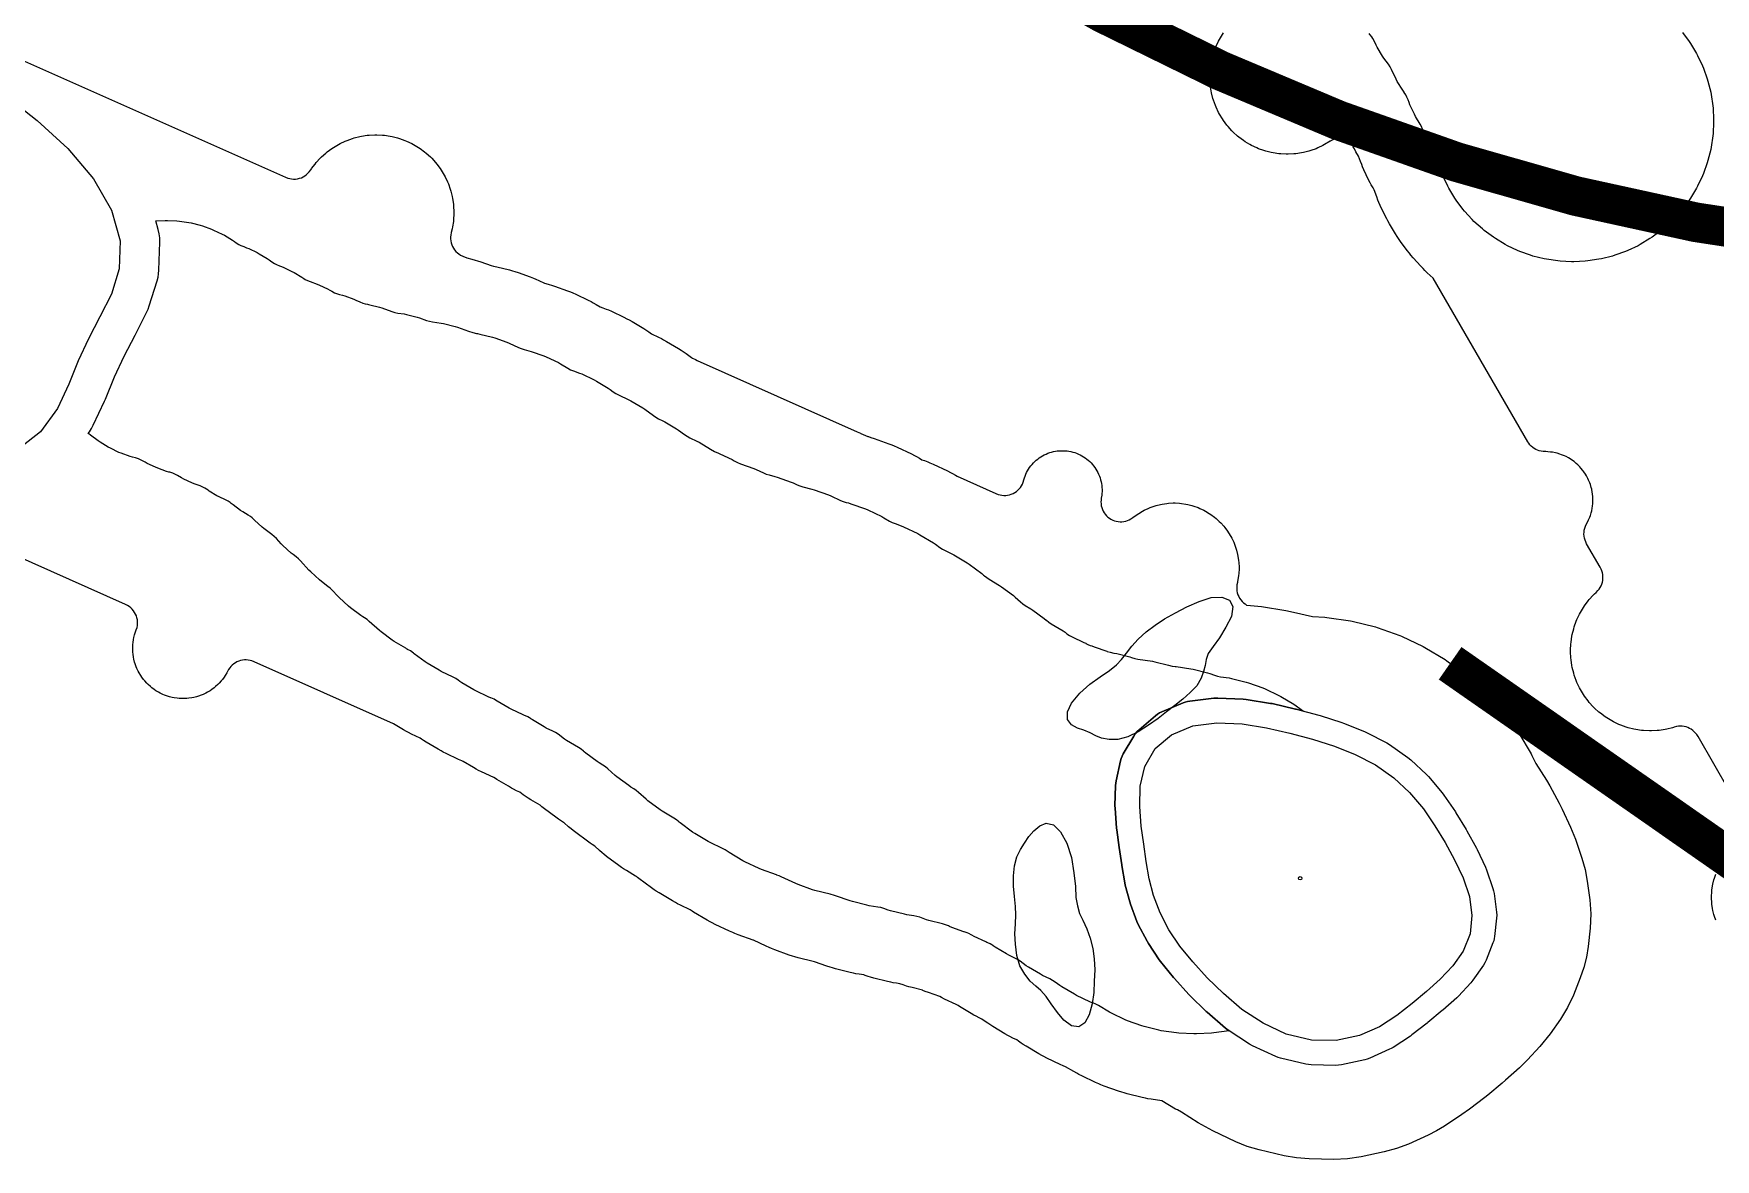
# Model space of a CAD drawing. Extents: x 425531 to 428300, y 1577248 to 1578701.
# Drawn here: x 427364.6 to 427704.3, y 1577514.2 to 1577741.6 of the extents above; entities that cross this region are included whole.
import ezdxf

# ---------------------------------------------------------------- set-up
doc = ezdxf.new("R2010")
doc.units = 21
for name, color, linetype, true_color in [('L-GOLF-BNKR', 7, 'Continuous', 0xe9dcb5), ('L-GOLF-CART', 7, 'Continuous', 0xcfcac0), ('L-GOLF-COLLAR', 7, 'Continuous', 0x5f9a33), ('L-GOLF-FWY', 7, 'Continuous', 0x6a9e35), ('L-GOLF-GRN', 7, 'Continuous', 0x74b23e), ('L-GOLF-PIN', 7, 'Continuous', 0xe0262b), ('L-GOLF-ROUGH', 7, 'Continuous', 0x4f7d2c), ('L-GOLF-WATR', 7, 'Continuous', 0x2b6f9a)]:
    doc.layers.add(name, color=color, linetype=linetype, true_color=true_color)

msp = doc.modelspace()

# ---------------------------------------------------------------- linework, layer by layer
at = {"layer": 'L-GOLF-BNKR'}
for points, elevation in [([(427575.4, 1577601.3), (427574.2, 1577602), (427573.4, 1577603.1), (427573.4, 1577604.6), (427574.2, 1577606.4), (427575.9, 1577608.4), (427577.9, 1577610.2), (427580, 1577611.7), (427581.9, 1577613), (427583.3, 1577614.1), (427584.3, 1577615.2), (427585.3, 1577616.5), (427586.4, 1577617.9), (427587.7, 1577619.3), (427589.3, 1577620.8), (427591.1, 1577622.1), (427593, 1577623.4), (427595.2, 1577624.6), (427597.5, 1577625.8), (427600, 1577626.9), (427602.4, 1577627.7), (427604.6, 1577627.8), (427606.1, 1577627.2), (427606.8, 1577625.9), (427606.5, 1577623.9), (427605.4, 1577621.7), (427604.1, 1577619.6), (427602.8, 1577617.8), (427601.8, 1577616.4), (427601.4, 1577615.2), (427601.2, 1577614), (427600.9, 1577612.8), (427600.4, 1577611.4), (427599.5, 1577609.9), (427598.2, 1577608.5), (427596.7, 1577607.2), (427595.1, 1577605.9), (427593.4, 1577604.6), (427591.7, 1577603.3), (427589.8, 1577601.9), (427587.7, 1577600.6), (427585.6, 1577599.6), (427583.6, 1577599), (427581.8, 1577599), (427580.3, 1577599.3), (427579.1, 1577599.8), (427578, 1577600.4), (427576.7, 1577600.9), (427575.4, 1577601.3)], 67.61), ([(427574.2, 1577541.2), (427572.7, 1577542.3), (427571.4, 1577543.9), (427570.1, 1577545.6), (427569.1, 1577547.1), (427568, 1577548.3), (427567, 1577549.2), (427565.9, 1577550.2), (427564.8, 1577551.6), (427563.8, 1577553.3), (427563.2, 1577555.4), (427562.9, 1577557.7), (427562.8, 1577559.8), (427562.9, 1577561.8), (427563, 1577563.6), (427562.9, 1577565.3), (427562.7, 1577567.3), (427562.5, 1577569.4), (427562.5, 1577571.5), (427562.7, 1577573.5), (427563.2, 1577575.3), (427563.9, 1577576.8), (427564.7, 1577578.1), (427565.6, 1577579.4), (427566.6, 1577580.6), (427567.8, 1577581.6), (427569.1, 1577582.1), (427570.6, 1577581.8), (427572, 1577580.4), (427573.3, 1577578.1), (427574.2, 1577575.2), (427574.7, 1577572.1), (427575, 1577569.3), (427575.1, 1577567.1), (427575.4, 1577565.4), (427575.8, 1577563.9), (427576.5, 1577562.5), (427577.3, 1577560.8), (427578, 1577558.9), (427578.5, 1577556.8), (427578.8, 1577554.7), (427578.9, 1577552.5), (427578.8, 1577550.2), (427578.7, 1577547.9), (427578.4, 1577545.6), (427577.8, 1577543.4), (427576.9, 1577541.8), (427575.7, 1577541), (427574.2, 1577541.2)], 67.38)]:
    msp.add_lwpolyline(points, close=True, dxfattribs=dict(at, elevation=elevation))
at = {"layer": 'L-GOLF-CART', "const_width": 8}
for points in [[(428027.73, 1577778.65), (428001.72, 1577763.38), (427975.84, 1577749.69), (427950.1, 1577737.58), (427924.5, 1577727.06), (427899.04, 1577718.12), (427873.72, 1577710.76), (427848.53, 1577704.98), (427823.48, 1577700.78), (427798.57, 1577698.16), (427773.79, 1577697.13), (427749.16, 1577697.68), (427724.66, 1577699.81), (427700.3, 1577703.52), (427676.07, 1577708.82), (427651.98, 1577715.69), (427628.04, 1577724.15), (427604.22, 1577734.19), (427580.55, 1577745.81), (427557.01, 1577759.02), (427533.61, 1577773.8), (427510.35, 1577790.17), (427487.23, 1577808.12), (427464.24, 1577827.65)], [(427650.69, 1577614.43), (427655.39, 1577611.15), (427660.1, 1577607.87), (427664.8, 1577604.59), (427669.51, 1577601.31), (427674.21, 1577598.02), (427678.91, 1577594.74), (427683.62, 1577591.46), (427688.32, 1577588.18), (427693.03, 1577584.9), (427697.73, 1577581.61), (427702.44, 1577578.33), (427707.14, 1577575.05), (427711.84, 1577571.77), (427716.55, 1577568.49), (427721.25, 1577565.2), (427725.96, 1577561.92), (427730.66, 1577558.64), (427735.36, 1577555.36), (427740.07, 1577552.08), (427744.77, 1577548.79), (427749.48, 1577545.51), (427754.18, 1577542.23), (427758.88, 1577538.95)]]:
    msp.add_lwpolyline(points, dxfattribs=at)
at = {"layer": 'L-GOLF-COLLAR', "elevation": 70.89}
msp.add_lwpolyline([(427657.94, 1577554.44), (427657.7, 1577553.92), (427657.4, 1577553.43), (427655.3, 1577550.43), (427654.87, 1577549.9), (427652.37, 1577547.2), (427652.03, 1577546.87), (427649.23, 1577544.37), (427649.09, 1577544.25), (427646.19, 1577541.85), (427646.06, 1577541.75), (427642.96, 1577539.35), (427642.65, 1577539.12), (427639.15, 1577536.82), (427638.81, 1577536.62), (427638.45, 1577536.44), (427634.45, 1577534.64), (427633.96, 1577534.45), (427633.44, 1577534.31), (427628.74, 1577533.31), (427628.17, 1577533.22), (427627.6, 1577533.2), (427622.6, 1577533.3), (427622.07, 1577533.34), (427621.55, 1577533.43), (427616.45, 1577534.63), (427615.96, 1577534.78), (427615.48, 1577534.97), (427610.78, 1577537.17), (427610.17, 1577537.51), (427605.87, 1577540.31), (427605.33, 1577540.72), (427601.63, 1577543.92), (427601.42, 1577544.11), (427598.12, 1577547.31), (427597.9, 1577547.54), (427595, 1577550.74), (427594.82, 1577550.95), (427592.22, 1577554.15), (427591.94, 1577554.53), (427589.74, 1577557.83), (427589.48, 1577558.26), (427587.68, 1577561.66), (427587.41, 1577562.26), (427586.11, 1577565.76), (427585.97, 1577566.22), (427585.07, 1577569.62), (427584.97, 1577570.06), (427584.37, 1577573.56), (427584.35, 1577573.69), (427583.85, 1577577.19), (427583.85, 1577577.21), (427583.35, 1577580.81), (427583.31, 1577581.13), (427583.01, 1577585.13), (427583, 1577585.62), (427583.1, 1577589.72), (427583.14, 1577590.21), (427583.22, 1577590.7), (427584.12, 1577594.7), (427584.26, 1577595.19), (427584.45, 1577595.67), (427584.68, 1577596.12), (427586.78, 1577599.72), (427587.09, 1577600.19), (427587.46, 1577600.62), (427587.87, 1577601.01), (427591.17, 1577603.81), (427591.57, 1577604.12), (427592.01, 1577604.39), (427592.47, 1577604.61), (427596.77, 1577606.41), (427597.2, 1577606.57), (427597.64, 1577606.69), (427598.09, 1577606.76), (427602.99, 1577607.36), (427603.39, 1577607.4), (427603.8, 1577607.4), (427608.9, 1577607.2), (427609.51, 1577607.13), (427614.41, 1577606.33), (427614.74, 1577606.27), (427619.44, 1577605.17), (427619.56, 1577605.14), (427624.16, 1577603.94), (427624.42, 1577603.86), (427628.82, 1577602.46), (427629.18, 1577602.33), (427633.38, 1577600.63), (427633.78, 1577600.45), (427637.88, 1577598.35), (427638.47, 1577597.99), (427642.17, 1577595.39), (427642.72, 1577594.95), (427645.92, 1577591.95), (427646.31, 1577591.53), (427649.11, 1577588.23), (427649.44, 1577587.8), (427651.74, 1577584.4), (427651.85, 1577584.23), (427653.95, 1577580.83), (427654.09, 1577580.59), (427655.99, 1577577.09), (427656.12, 1577576.84), (427657.82, 1577573.24), (427658.03, 1577572.72), (427659.33, 1577568.92), (427659.47, 1577568.44), (427659.56, 1577567.95), (427660.06, 1577564.15), (427660.1, 1577563.56), (427660.07, 1577562.96), (427659.67, 1577559.26), (427659.6, 1577558.81), (427659.49, 1577558.37), (427659.34, 1577557.94), (427657.94, 1577554.44)], close=True, dxfattribs=at)
at = {"layer": 'L-GOLF-FWY', "elevation": 71.72}
msp.add_lwpolyline([(427697.6, 1577741.89), (427698.98, 1577740.04), (427699.25, 1577739.63), (427700.43, 1577737.65), (427700.66, 1577737.22), (427701.65, 1577735.14), (427701.84, 1577734.68), (427702.61, 1577732.52), (427702.75, 1577732.05), (427703.31, 1577729.81), (427703.41, 1577729.33), (427703.75, 1577727.05), (427703.8, 1577726.56), (427703.91, 1577724.26), (427703.91, 1577723.77), (427703.8, 1577721.47), (427703.75, 1577720.98), (427703.41, 1577718.7), (427703.31, 1577718.22), (427702.75, 1577715.99), (427702.61, 1577715.52), (427701.84, 1577713.35), (427701.65, 1577712.9), (427700.66, 1577710.81), (427700.43, 1577710.38), (427699.25, 1577708.4), (427698.98, 1577708), (427697.6, 1577706.15), (427697.29, 1577705.77), (427695.74, 1577704.06), (427695.4, 1577703.71), (427693.69, 1577702.17), (427693.31, 1577701.85), (427691.46, 1577700.48), (427691.05, 1577700.21), (427689.08, 1577699.03), (427688.64, 1577698.79), (427686.56, 1577697.81), (427686.11, 1577697.62), (427683.94, 1577696.85), (427683.47, 1577696.7), (427681.24, 1577696.14), (427680.75, 1577696.05), (427678.48, 1577695.71), (427677.99, 1577695.66), (427675.69, 1577695.55), (427675.2, 1577695.55), (427672.89, 1577695.66), (427672.41, 1577695.71), (427670.13, 1577696.05), (427669.65, 1577696.14), (427667.41, 1577696.7), (427666.94, 1577696.85), (427664.77, 1577697.62), (427664.32, 1577697.81), (427662.24, 1577698.79), (427661.8, 1577699.03), (427659.83, 1577700.21), (427659.42, 1577700.48), (427657.57, 1577701.85), (427657.19, 1577702.17), (427655.48, 1577703.71), (427655.14, 1577704.06), (427653.59, 1577705.77), (427653.28, 1577706.15), (427651.91, 1577708), (427651.63, 1577708.4), (427650.45, 1577710.38), (427650.22, 1577710.81), (427649.23, 1577712.9), (427649.05, 1577713.35), (427648.27, 1577715.51), (427648.04, 1577716.07), (427647.75, 1577716.61), (427647.12, 1577717.66), (427646.89, 1577718.09), (427645.95, 1577720.09), (427645.76, 1577720.55), (427645.13, 1577722.3), (427644.9, 1577722.85), (427644.62, 1577723.37), (427643.71, 1577724.92), (427643.49, 1577725.33), (427642.57, 1577727.27), (427642.39, 1577727.72), (427642.2, 1577728.24), (427641.97, 1577728.81), (427641.74, 1577729.24), (427641.39, 1577729.75), (427641.37, 1577729.78), (427641.1, 1577730.19), (427640.02, 1577731.99), (427639.79, 1577732.43), (427638.86, 1577734.39), (427638.57, 1577734.93), (427638.23, 1577735.44), (427637.32, 1577736.66), (427637.05, 1577737.07), (427635.96, 1577738.89), (427635.73, 1577739.33), (427635.33, 1577740.17), (427635.09, 1577740.62), (427634.87, 1577740.97), (427634.56, 1577741.37), (427634.5, 1577741.45), (427634.35, 1577741.65)], dxfattribs=at)
at = {"layer": 'L-GOLF-FWY', "elevation": 71.74}
msp.add_lwpolyline([(427399.21, 1577649.78), (427398.78, 1577650.02), (427398.21, 1577650.25), (427397.02, 1577650.68), (427396.57, 1577650.86), (427394.91, 1577651.65), (427394.48, 1577651.88), (427393.68, 1577652.36), (427393.14, 1577652.64), (427392.69, 1577652.83), (427392.1, 1577653.01), (427391.91, 1577653.06), (427391.44, 1577653.2), (427389.68, 1577653.83), (427389.23, 1577654.02), (427387.54, 1577654.82), (427387.11, 1577655.05), (427386.75, 1577655.26), (427386.21, 1577655.55), (427385.76, 1577655.74), (427385.17, 1577655.92), (427384.54, 1577656.07), (427384.08, 1577656.21), (427382.28, 1577656.86), (427381.83, 1577657.04), (427380.11, 1577657.86), (427379.67, 1577658.09), (427378.04, 1577659.07), (427377.63, 1577659.34), (427376.1, 1577660.48), (427375.72, 1577660.79), (427375.63, 1577660.87), (427375.88, 1577661.21), (427376.29, 1577661.84), (427376.64, 1577662.5), (427378.94, 1577667.4), (427379.12, 1577667.8), (427380.94, 1577672.31), (427382.87, 1577676.45), (427385.09, 1577680.69), (427385.16, 1577680.82), (427387.46, 1577685.42), (427387.72, 1577686), (427387.93, 1577686.61), (427389.53, 1577691.71), (427389.72, 1577692.4), (427389.84, 1577693.1), (427389.9, 1577693.82), (427390.1, 1577699.52), (427390.08, 1577700.37), (427389.98, 1577701.21), (427389.78, 1577702.03), (427389.26, 1577703.82), (427391.15, 1577703.91), (427391.64, 1577703.91), (427393.54, 1577703.82), (427394.03, 1577703.77), (427395.92, 1577703.49), (427396.4, 1577703.39), (427398.25, 1577702.93), (427398.72, 1577702.79), (427400.51, 1577702.15), (427400.96, 1577701.96), (427402.69, 1577701.15), (427403.12, 1577700.91), (427404.75, 1577699.93), (427405.16, 1577699.66), (427405.51, 1577699.4), (427406.02, 1577699.06), (427406.45, 1577698.83), (427407.02, 1577698.6), (427407.6, 1577698.39), (427408.06, 1577698.2), (427409.74, 1577697.4), (427410.18, 1577697.17), (427411.78, 1577696.21), (427412.19, 1577695.94), (427412.73, 1577695.53), (427413.24, 1577695.19), (427413.67, 1577694.96), (427414.24, 1577694.73), (427414.67, 1577694.57), (427415.13, 1577694.38), (427416.78, 1577693.6), (427417.22, 1577693.37), (427418.79, 1577692.43), (427418.99, 1577692.3), (427419.05, 1577692.26), (427419.2, 1577692.17), (427419.47, 1577691.99), (427419.9, 1577691.76), (427420.46, 1577691.53), (427421.85, 1577691.03), (427422.31, 1577690.84), (427423.96, 1577690.06), (427424.4, 1577689.83), (427424.8, 1577689.58), (427425.34, 1577689.29), (427425.8, 1577689.11), (427426.38, 1577688.93), (427426.98, 1577688.78), (427427.45, 1577688.64), (427429.24, 1577688), (427429.69, 1577687.81), (427430.51, 1577687.42), (427431.07, 1577687.19), (427431.54, 1577687.05), (427432.02, 1577686.95), (427432.26, 1577686.9), (427432.5, 1577686.85), (427434.47, 1577686.36), (427434.94, 1577686.21), (427436.97, 1577685.49), (427437.56, 1577685.31), (427438.16, 1577685.19), (427439.45, 1577685), (427439.94, 1577684.9), (427442.09, 1577684.36), (427442.56, 1577684.22), (427443.97, 1577683.71), (427444.56, 1577683.54), (427445.16, 1577683.42), (427446.9, 1577683.16), (427447.38, 1577683.06), (427449.73, 1577682.48), (427450.2, 1577682.33), (427452.45, 1577681.53), (427453.31, 1577681.23), (427454.06, 1577681.07), (427454.27, 1577681.04), (427454.75, 1577680.94), (427457.27, 1577680.31), (427457.74, 1577680.17), (427460.19, 1577679.29), (427460.64, 1577679.11), (427462.5, 1577678.23), (427463.06, 1577677.99), (427463.65, 1577677.82), (427464.64, 1577677.57), (427465.11, 1577677.43), (427467.67, 1577676.51), (427468.12, 1577676.32), (427470.58, 1577675.16), (427471.02, 1577674.93), (427472.51, 1577674.03), (427473.05, 1577673.74), (427473.62, 1577673.51), (427474.88, 1577673.06), (427475.33, 1577672.87), (427477.84, 1577671.68), (427478.27, 1577671.45), (427480.65, 1577670.03), (427481.06, 1577669.75), (427481.67, 1577669.3), (427482.18, 1577668.96), (427482.72, 1577668.67), (427484.81, 1577667.68), (427485.24, 1577667.45), (427487.62, 1577666.03), (427488.03, 1577665.75), (427489.76, 1577664.47), (427490.27, 1577664.13), (427490.81, 1577663.84), (427491.65, 1577663.44), (427492.09, 1577663.21), (427494.44, 1577661.8), (427494.84, 1577661.53), (427496.07, 1577660.62), (427496.58, 1577660.28), (427497.12, 1577659.99), (427498.56, 1577659.31), (427498.99, 1577659.08), (427501.3, 1577657.69), (427502.1, 1577657.23), (427502.94, 1577656.87), (427502.94, 1577656.86), (427503.19, 1577656.76), (427505.67, 1577655.59), (427506.11, 1577655.35), (427506.24, 1577655.27), (427506.78, 1577654.98), (427507.35, 1577654.75), (427510.06, 1577653.78), (427510.52, 1577653.59), (427512, 1577652.89), (427512.57, 1577652.65), (427513.16, 1577652.47), (427514.33, 1577652.18), (427514.8, 1577652.04), (427517.57, 1577651.05), (427518.02, 1577650.86), (427518.79, 1577650.5), (427519.35, 1577650.26), (427519.94, 1577650.09), (427521.77, 1577649.63), (427522.24, 1577649.48), (427525.13, 1577648.45), (427525.59, 1577648.26), (427527.55, 1577647.34), (427528.11, 1577647.1), (427528.7, 1577646.92), (427529.15, 1577646.81), (427529.62, 1577646.67), (427532.59, 1577645.6), (427533.05, 1577645.41), (427535.91, 1577644.06), (427536.34, 1577643.83), (427537.46, 1577643.16), (427538, 1577642.87), (427538.57, 1577642.64), (427539.82, 1577642.19), (427540.28, 1577642), (427543.16, 1577640.64), (427543.59, 1577640.4), (427546.32, 1577638.77), (427546.73, 1577638.49), (427547.62, 1577637.83), (427548.13, 1577637.49), (427548.67, 1577637.21), (427550.05, 1577636.55), (427550.48, 1577636.32), (427553.17, 1577634.71), (427553.58, 1577634.44), (427556.09, 1577632.57), (427556.47, 1577632.26), (427556.63, 1577632.12), (427557.1, 1577631.73), (427557.61, 1577631.39), (427559.66, 1577630.16), (427560.07, 1577629.89), (427562.48, 1577628.1), (427562.86, 1577627.79), (427563.91, 1577626.84), (427564.38, 1577626.45), (427564.89, 1577626.11), (427566.02, 1577625.44), (427566.43, 1577625.16), (427568.71, 1577623.47), (427569.09, 1577623.16), (427569.15, 1577623.11), (427569.62, 1577622.72), (427570.13, 1577622.38), (427572.51, 1577620.95), (427572.92, 1577620.68), (427573.29, 1577620.4), (427573.8, 1577620.06), (427574.34, 1577619.77), (427576.71, 1577618.65), (427576.93, 1577618.54), (427577.08, 1577618.46), (427577.14, 1577618.43), (427577.52, 1577618.23), (427577.97, 1577618.04), (427578.32, 1577617.94), (427578.44, 1577617.9), (427578.67, 1577617.82), (427578.79, 1577617.78), (427581.33, 1577616.87), (427581.44, 1577616.84), (427582.01, 1577616.65), (427582.76, 1577616.49), (427582.86, 1577616.47), (427583.34, 1577616.38), (427585.98, 1577615.72), (427586.31, 1577615.61), (427586.31, 1577615.62), (427587.02, 1577615.4), (427587.62, 1577615.28), (427590.57, 1577614.84), (427591.06, 1577614.75), (427593.82, 1577614.06), (427594.54, 1577613.87), (427595.16, 1577613.78), (427595.38, 1577613.76), (427598.33, 1577613.32), (427598.81, 1577613.22), (427601.7, 1577612.5), (427602.17, 1577612.36), (427603.11, 1577612.02), (427603.69, 1577611.84), (427604.29, 1577611.72), (427606.03, 1577611.47), (427606.51, 1577611.37), (427609.49, 1577610.62), (427609.96, 1577610.48), (427612.85, 1577609.45), (427613.3, 1577609.26), (427616.08, 1577607.95), (427616.51, 1577607.71), (427619.15, 1577606.14), (427619.56, 1577605.86), (427621.06, 1577604.75), (427619.56, 1577605.14), (427619.44, 1577605.17), (427614.74, 1577606.27), (427614.41, 1577606.33), (427609.51, 1577607.13), (427608.9, 1577607.2), (427603.8, 1577607.4), (427603.39, 1577607.4), (427602.99, 1577607.36), (427598.09, 1577606.76), (427597.64, 1577606.69), (427597.2, 1577606.57), (427596.77, 1577606.41), (427592.47, 1577604.61), (427592.01, 1577604.39), (427591.57, 1577604.12), (427591.17, 1577603.81), (427587.87, 1577601.01), (427587.46, 1577600.62), (427587.09, 1577600.19), (427586.78, 1577599.72), (427584.68, 1577596.12), (427584.45, 1577595.67), (427584.26, 1577595.19), (427584.12, 1577594.7), (427583.22, 1577590.7), (427583.14, 1577590.21), (427583.1, 1577589.72), (427583, 1577585.62), (427583.01, 1577585.13), (427583.31, 1577581.13), (427583.35, 1577580.81), (427583.85, 1577577.21), (427583.85, 1577577.19), (427584.35, 1577573.69), (427584.37, 1577573.56), (427584.97, 1577570.06), (427585.07, 1577569.62), (427585.97, 1577566.22), (427586.11, 1577565.76), (427587.41, 1577562.26), (427587.68, 1577561.66), (427589.48, 1577558.26), (427589.74, 1577557.83), (427591.94, 1577554.53), (427592.22, 1577554.15), (427594.82, 1577550.95), (427595, 1577550.74), (427597.9, 1577547.54), (427598.12, 1577547.31), (427601.42, 1577544.11), (427601.63, 1577543.92), (427605.33, 1577540.72), (427605.87, 1577540.31), (427606.05, 1577540.19), (427606.03, 1577540.19), (427602.99, 1577539.74), (427602.5, 1577539.69), (427599.44, 1577539.54), (427598.94, 1577539.54), (427595.88, 1577539.69), (427595.39, 1577539.74), (427592.35, 1577540.19), (427591.87, 1577540.28), (427588.89, 1577541.03), (427588.42, 1577541.17), (427585.53, 1577542.21), (427585.08, 1577542.39), (427582.3, 1577543.71), (427581.87, 1577543.94), (427579.64, 1577545.27), (427579.1, 1577545.56), (427578.53, 1577545.8), (427578.37, 1577545.85), (427577.92, 1577546.04), (427575.22, 1577547.32), (427574.79, 1577547.55), (427572.24, 1577549.08), (427571.83, 1577549.35), (427570.92, 1577550.03), (427570.41, 1577550.37), (427569.87, 1577550.66), (427568.38, 1577551.36), (427567.94, 1577551.59), (427565.5, 1577553.06), (427565.09, 1577553.33), (427563.85, 1577554.25), (427563.34, 1577554.59), (427562.8, 1577554.88), (427561.55, 1577555.47), (427561.12, 1577555.7), (427558.79, 1577557.1), (427558.58, 1577557.23), (427558.4, 1577557.35), (427558.35, 1577557.39), (427558.12, 1577557.54), (427557.76, 1577557.74), (427557.29, 1577557.96), (427557.14, 1577558.02), (427556.9, 1577558.12), (427554.54, 1577559.24), (427554.11, 1577559.47), (427553.95, 1577559.57), (427553.5, 1577559.81), (427553.13, 1577559.98), (427552.55, 1577560.18), (427552.55, 1577560.18), (427552.49, 1577560.2), (427550.02, 1577561.08), (427549.57, 1577561.27), (427549.34, 1577561.38), (427548.77, 1577561.61), (427548.19, 1577561.79), (427545.4, 1577562.49), (427544.93, 1577562.63), (427543.55, 1577563.12), (427542.96, 1577563.3), (427542.36, 1577563.42), (427540.94, 1577563.63), (427540.46, 1577563.73), (427537.69, 1577564.42), (427537.22, 1577564.56), (427536.28, 1577564.9), (427535.7, 1577565.07), (427535.1, 1577565.19), (427533.38, 1577565.45), (427532.9, 1577565.54), (427529.98, 1577566.27), (427529.51, 1577566.42), (427526.57, 1577567.47), (427526.13, 1577567.61), (427525.68, 1577567.72), (427525.68, 1577567.72), (427525.44, 1577567.77), (427522.4, 1577568.53), (427521.93, 1577568.67), (427518.99, 1577569.73), (427518.53, 1577569.92), (427515.58, 1577571.31), (427515.16, 1577571.49), (427514.71, 1577571.65), (427514.65, 1577571.67), (427511.6, 1577572.76), (427511.14, 1577572.95), (427508.26, 1577574.31), (427507.83, 1577574.54), (427505.1, 1577576.18), (427504.88, 1577576.31), (427504.26, 1577576.73), (427503.72, 1577577.02), (427501.25, 1577578.19), (427500.82, 1577578.42), (427498.11, 1577580.05), (427497.7, 1577580.32), (427495.16, 1577582.2), (427494.97, 1577582.35), (427494.79, 1577582.5), (427494.78, 1577582.51), (427494.41, 1577582.81), (427493.9, 1577583.15), (427491.54, 1577584.56), (427491.13, 1577584.84), (427488.67, 1577586.66), (427488.29, 1577586.98), (427486.78, 1577588.34), (427486.31, 1577588.73), (427485.8, 1577589.07), (427485.19, 1577589.43), (427484.78, 1577589.71), (427482.42, 1577591.46), (427482.04, 1577591.77), (427480.56, 1577593.11), (427480.09, 1577593.5), (427479.58, 1577593.84), (427478.82, 1577594.29), (427478.41, 1577594.57), (427476.15, 1577596.25), (427475.77, 1577596.56), (427475.65, 1577596.66), (427475.18, 1577597.05), (427474.67, 1577597.39), (427472.24, 1577598.85), (427471.83, 1577599.12), (427470.54, 1577600.08), (427470.03, 1577600.42), (427469.49, 1577600.71), (427468.13, 1577601.35), (427467.7, 1577601.58), (427465.36, 1577602.98), (427465.16, 1577603.11), (427465.03, 1577603.2), (427464.92, 1577603.26), (427464.75, 1577603.38), (427464.38, 1577603.59), (427463.91, 1577603.8), (427463.75, 1577603.87), (427463.5, 1577603.98), (427461.05, 1577605.14), (427460.61, 1577605.37), (427458.23, 1577606.8), (427458.1, 1577606.87), (427457.61, 1577607.15), (427456.91, 1577607.45), (427456.87, 1577607.47), (427456.42, 1577607.65), (427453.91, 1577608.84), (427453.48, 1577609.07), (427451.1, 1577610.49), (427450.7, 1577610.77), (427450.36, 1577611.01), (427449.85, 1577611.35), (427449.31, 1577611.64), (427446.91, 1577612.78), (427446.48, 1577613.01), (427444.1, 1577614.44), (427443.69, 1577614.71), (427441.46, 1577616.36), (427441.33, 1577616.46), (427440.69, 1577616.93), (427440.11, 1577617.24), (427440.09, 1577617.26), (427439.88, 1577617.38), (427439.74, 1577617.46), (427437.41, 1577618.85), (427437, 1577619.13), (427434.81, 1577620.75), (427434.43, 1577621.06), (427432.4, 1577622.9), (427431.93, 1577623.29), (427431.42, 1577623.63), (427431.09, 1577623.82), (427430.69, 1577624.1), (427428.6, 1577625.65), (427428.22, 1577625.96), (427426.29, 1577627.7), (427425.95, 1577628.05), (427424.95, 1577629.15), (427424.52, 1577629.58), (427424.05, 1577629.97), (427422.73, 1577630.95), (427422.35, 1577631.26), (427420.56, 1577632.88), (427420.21, 1577633.23), (427418.5, 1577635.11), (427418.07, 1577635.55), (427417.59, 1577635.93), (427416.99, 1577636.38), (427416.61, 1577636.7), (427414.96, 1577638.19), (427414.62, 1577638.53), (427413.64, 1577639.62), (427413.2, 1577640.05), (427412.73, 1577640.44), (427411.12, 1577641.63), (427410.74, 1577641.95), (427409.23, 1577643.31), (427409.13, 1577643.41), (427408.71, 1577643.8), (427408.38, 1577644.05), (427407.96, 1577644.33), (427406.82, 1577645.01), (427406.41, 1577645.28), (427404.88, 1577646.42), (427404.69, 1577646.57), (427404.67, 1577646.58), (427404.49, 1577646.71), (427404.29, 1577646.88), (427403.88, 1577647.16), (427403.34, 1577647.45), (427402.07, 1577648.05), (427401.63, 1577648.28), (427400.06, 1577649.22), (427399.82, 1577649.38), (427399.82, 1577649.38), (427399.21, 1577649.78)], close=True, dxfattribs=at)
at = {"layer": 'L-GOLF-GRN', "elevation": 70.89}
msp.add_lwpolyline([(427653.3, 1577556.3), (427651.2, 1577553.3), (427648.7, 1577550.6), (427645.9, 1577548.1), (427643, 1577545.7), (427639.9, 1577543.3), (427636.4, 1577541), (427632.4, 1577539.2), (427627.7, 1577538.2), (427622.7, 1577538.3), (427617.6, 1577539.5), (427612.9, 1577541.7), (427608.6, 1577544.5), (427604.9, 1577547.7), (427601.6, 1577550.9), (427598.7, 1577554.1), (427596.1, 1577557.3), (427593.9, 1577560.6), (427592.1, 1577564), (427590.8, 1577567.5), (427589.9, 1577570.9), (427589.3, 1577574.4), (427588.8, 1577577.9), (427588.3, 1577581.5), (427588, 1577585.5), (427588.1, 1577589.6), (427589, 1577593.6), (427591.1, 1577597.2), (427594.4, 1577600), (427598.7, 1577601.8), (427603.6, 1577602.4), (427608.7, 1577602.2), (427613.6, 1577601.4), (427618.3, 1577600.3), (427622.9, 1577599.1), (427627.3, 1577597.7), (427631.5, 1577596), (427635.6, 1577593.9), (427639.3, 1577591.3), (427642.5, 1577588.3), (427645.3, 1577585), (427647.6, 1577581.6), (427649.7, 1577578.2), (427651.6, 1577574.7), (427653.3, 1577571.1), (427654.6, 1577567.3), (427655.1, 1577563.5), (427654.7, 1577559.8), (427653.3, 1577556.3)], close=True, dxfattribs=at)
at = {"layer": 'L-GOLF-PIN'}
msp.add_circle((427620.4, 1577571, 70.89), 0.35, dxfattribs=at)
at = {"layer": 'L-GOLF-ROUGH'}
for points, elevation in [([(427710.27, 1577583.09), (427700.75, 1577599.63), (427700.49, 1577600.03), (427700.25, 1577600.34), (427699.98, 1577600.61), (427699.69, 1577600.87), (427699.38, 1577601.09), (427699.04, 1577601.28), (427698.69, 1577601.44), (427698.33, 1577601.56), (427697.95, 1577601.65), (427697.57, 1577601.7), (427697.19, 1577601.71), (427696.8, 1577601.69), (427696.42, 1577601.63), (427695.96, 1577601.51), (427695.83, 1577601.47), (427695.62, 1577601.41), (427694.48, 1577601.13), (427694.1, 1577601.05), (427692.92, 1577600.87), (427692.53, 1577600.84), (427691.34, 1577600.78), (427690.95, 1577600.78), (427689.76, 1577600.84), (427689.36, 1577600.87), (427688.19, 1577601.05), (427687.8, 1577601.13), (427686.64, 1577601.41), (427686.27, 1577601.53), (427685.15, 1577601.93), (427684.78, 1577602.08), (427683.71, 1577602.59), (427683.36, 1577602.78), (427682.34, 1577603.39), (427682.01, 1577603.61), (427681.05, 1577604.32), (427680.75, 1577604.57), (427679.87, 1577605.37), (427679.59, 1577605.64), (427678.79, 1577606.53), (427678.54, 1577606.83), (427677.83, 1577607.79), (427677.61, 1577608.11), (427677, 1577609.14), (427676.81, 1577609.48), (427676.3, 1577610.56), (427676.15, 1577610.92), (427675.75, 1577612.05), (427675.64, 1577612.42), (427675.35, 1577613.58), (427675.27, 1577613.96), (427675.1, 1577615.14), (427675.06, 1577615.53), (427675, 1577616.72), (427675, 1577617.12), (427675.06, 1577618.31), (427675.1, 1577618.7), (427675.27, 1577619.88), (427675.35, 1577620.26), (427675.64, 1577621.42), (427675.75, 1577621.79), (427676.15, 1577622.92), (427676.3, 1577623.28), (427676.81, 1577624.36), (427677, 1577624.7), (427677.61, 1577625.73), (427677.83, 1577626.05), (427678.54, 1577627.01), (427678.79, 1577627.31), (427679.59, 1577628.2), (427679.87, 1577628.47), (427680.18, 1577628.76), (427680.52, 1577629.1), (427680.77, 1577629.4), (427680.99, 1577629.72), (427681.17, 1577630.06), (427681.32, 1577630.42), (427681.44, 1577630.79), (427681.51, 1577631.17), (427681.56, 1577631.55), (427681.56, 1577631.94), (427681.53, 1577632.33), (427681.46, 1577632.71), (427681.35, 1577633.08), (427681.2, 1577633.44), (427680.98, 1577633.87), (427678.26, 1577638.59), (427678.07, 1577638.95), (427677.93, 1577639.33), (427677.82, 1577639.72), (427677.75, 1577640.12), (427677.72, 1577640.53), (427677.74, 1577640.93), (427677.79, 1577641.33), (427677.89, 1577641.73), (427678.02, 1577642.11), (427678.19, 1577642.48), (427678.51, 1577643.06), (427678.66, 1577643.4), (427678.89, 1577643.94), (427679.01, 1577644.29), (427679.19, 1577644.85), (427679.28, 1577645.21), (427679.39, 1577645.79), (427679.45, 1577646.16), (427679.5, 1577646.74), (427679.52, 1577647.12), (427679.52, 1577647.7), (427679.5, 1577648.08), (427679.45, 1577648.66), (427679.39, 1577649.03), (427679.28, 1577649.61), (427679.19, 1577649.97), (427679.01, 1577650.53), (427678.89, 1577650.88), (427678.66, 1577651.42), (427678.51, 1577651.76), (427678.23, 1577652.28), (427678.04, 1577652.6), (427677.71, 1577653.09), (427677.49, 1577653.39), (427677.11, 1577653.84), (427676.87, 1577654.12), (427676.45, 1577654.53), (427676.17, 1577654.78), (427675.72, 1577655.16), (427675.42, 1577655.38), (427674.93, 1577655.71), (427674.61, 1577655.9), (427674.09, 1577656.17), (427673.76, 1577656.33), (427673.21, 1577656.56), (427672.86, 1577656.68), (427672.3, 1577656.85), (427671.94, 1577656.94), (427671.36, 1577657.06), (427670.99, 1577657.11), (427670.41, 1577657.17), (427670.04, 1577657.19), (427669.83, 1577657.19), (427669.45, 1577657.21), (427669.07, 1577657.26), (427668.7, 1577657.35), (427668.34, 1577657.48), (427668, 1577657.63), (427667.67, 1577657.82), (427667.36, 1577658.05), (427667.07, 1577658.3), (427666.81, 1577658.57), (427666.57, 1577658.87), (427666.37, 1577659.19), (427647.27, 1577692.26), (427646.08, 1577693.34), (427645.58, 1577693.81), (427645.24, 1577694.16), (427644.76, 1577694.66), (427643.22, 1577696.37), (427642.77, 1577696.89), (427642.46, 1577697.26), (427642.03, 1577697.81), (427640.66, 1577699.66), (427640.27, 1577700.22), (427639.99, 1577700.63), (427639.63, 1577701.21), (427638.44, 1577703.18), (427638.1, 1577703.78), (427637.87, 1577704.21), (427637.56, 1577704.83), (427636.58, 1577706.91), (427636.3, 1577707.54), (427636.11, 1577707.99), (427635.86, 1577708.63), (427635.35, 1577710.07), (427635.11, 1577710.46), (427634.77, 1577711.06), (427634.54, 1577711.49), (427634.23, 1577712.11), (427633.29, 1577714.11), (427633.01, 1577714.74), (427632.82, 1577715.19), (427632.58, 1577715.83), (427632.2, 1577716.88), (427631.67, 1577717.78), (427631.35, 1577718.35), (427631.13, 1577718.76), (427630.84, 1577719.34), (427630.49, 1577720.07), (427630.45, 1577720.09), (427630.1, 1577720.25), (427629.73, 1577720.37), (427629.36, 1577720.46), (427628.98, 1577720.51), (427628.59, 1577720.53), (427628.21, 1577720.5), (427627.83, 1577720.44), (427627.46, 1577720.35), (427627.1, 1577720.22), (427626.75, 1577720.05), (427626.5, 1577719.9), (427626.49, 1577719.89), (427625.33, 1577719.21), (427625, 1577719.03), (427623.96, 1577718.54), (427623.6, 1577718.39), (427622.53, 1577718), (427622.15, 1577717.89), (427621.04, 1577717.61), (427620.66, 1577717.54), (427619.53, 1577717.37), (427619.14, 1577717.33), (427617.99, 1577717.27), (427617.6, 1577717.27), (427616.46, 1577717.33), (427616.07, 1577717.37), (427614.94, 1577717.54), (427614.55, 1577717.61), (427613.44, 1577717.89), (427613.07, 1577718), (427611.99, 1577718.39), (427611.63, 1577718.54), (427610.6, 1577719.03), (427610.25, 1577719.21), (427609.27, 1577719.8), (427608.94, 1577720.02), (427608.03, 1577720.7), (427607.72, 1577720.95), (427606.87, 1577721.72), (427606.6, 1577721.99), (427605.83, 1577722.84), (427605.58, 1577723.15), (427604.9, 1577724.06), (427604.68, 1577724.39), (427604.09, 1577725.37), (427603.91, 1577725.72), (427603.42, 1577726.75), (427603.27, 1577727.11), (427602.89, 1577728.19), (427602.77, 1577728.56), (427602.49, 1577729.67), (427602.42, 1577730.06), (427602.25, 1577731.19), (427602.21, 1577731.58), (427602.15, 1577732.72), (427602.15, 1577733.11), (427602.21, 1577734.26), (427602.25, 1577734.65), (427602.42, 1577735.78), (427602.49, 1577736.16), (427602.77, 1577737.27), (427602.89, 1577737.65), (427603.27, 1577738.72), (427603.42, 1577739.08), (427603.91, 1577740.12), (427604.09, 1577740.46), (427604.68, 1577741.44), (427604.9, 1577741.77)], 69.84), ([(427360.33, 1577737.18), (427415.47, 1577712.62), (427415.93, 1577712.44), (427416.32, 1577712.34), (427416.71, 1577712.27), (427417.11, 1577712.24), (427417.51, 1577712.26), (427417.91, 1577712.31), (427418.3, 1577712.4), (427418.68, 1577712.53), (427419.04, 1577712.7), (427419.39, 1577712.9), (427419.71, 1577713.14), (427420.01, 1577713.41), (427420.28, 1577713.71), (427420.57, 1577714.11), (427420.63, 1577714.2), (427420.75, 1577714.37), (427421.43, 1577715.29), (427421.68, 1577715.59), (427422.46, 1577716.45), (427422.74, 1577716.72), (427423.59, 1577717.5), (427423.89, 1577717.75), (427424.82, 1577718.43), (427425.15, 1577718.65), (427426.14, 1577719.25), (427426.48, 1577719.43), (427427.52, 1577719.92), (427427.89, 1577720.07), (427428.97, 1577720.46), (427429.35, 1577720.58), (427430.47, 1577720.86), (427430.85, 1577720.93), (427431.99, 1577721.1), (427432.38, 1577721.14), (427433.54, 1577721.2), (427433.93, 1577721.2), (427435.08, 1577721.14), (427435.47, 1577721.1), (427436.61, 1577720.93), (427437, 1577720.86), (427438.12, 1577720.58), (427438.49, 1577720.46), (427439.58, 1577720.07), (427439.94, 1577719.92), (427440.98, 1577719.43), (427441.33, 1577719.25), (427442.32, 1577718.65), (427442.64, 1577718.43), (427443.57, 1577717.75), (427443.87, 1577717.5), (427444.73, 1577716.72), (427445.01, 1577716.45), (427445.78, 1577715.59), (427446.03, 1577715.29), (427446.72, 1577714.36), (427446.93, 1577714.04), (427447.53, 1577713.05), (427447.71, 1577712.7), (427448.21, 1577711.66), (427448.36, 1577711.3), (427448.74, 1577710.21), (427448.86, 1577709.83), (427449.14, 1577708.71), (427449.21, 1577708.33), (427449.38, 1577707.19), (427449.42, 1577706.8), (427449.48, 1577705.65), (427449.48, 1577705.25), (427449.42, 1577704.1), (427449.38, 1577703.71), (427449.21, 1577702.57), (427449.14, 1577702.19), (427448.95, 1577701.44), (427448.85, 1577700.95), (427448.82, 1577700.56), (427448.82, 1577700.16), (427448.86, 1577699.76), (427448.94, 1577699.37), (427449.06, 1577698.99), (427449.22, 1577698.62), (427449.41, 1577698.27), (427449.63, 1577697.95), (427449.89, 1577697.64), (427450.18, 1577697.37), (427450.49, 1577697.12), (427450.83, 1577696.9), (427451.27, 1577696.68), (427452.08, 1577696.32), (427453.13, 1577696.06), (427453.79, 1577695.87), (427454.26, 1577695.73), (427454.91, 1577695.51), (427456.99, 1577694.77), (427457, 1577694.77), (427457.48, 1577694.67), (427458.15, 1577694.52), (427460.68, 1577693.89), (427461.34, 1577693.71), (427461.81, 1577693.57), (427462.46, 1577693.35), (427464.91, 1577692.48), (427465.55, 1577692.23), (427466, 1577692.04), (427466.63, 1577691.76), (427467.79, 1577691.21), (427468.04, 1577691.15), (427468.7, 1577690.97), (427469.17, 1577690.82), (427469.83, 1577690.61), (427472.39, 1577689.69), (427473.03, 1577689.44), (427473.48, 1577689.26), (427474.11, 1577688.98), (427476.57, 1577687.81), (427477.18, 1577687.51), (427477.62, 1577687.27), (427478.21, 1577686.94), (427479.05, 1577686.43), (427479.59, 1577686.24), (427480.23, 1577685.99), (427480.69, 1577685.8), (427481.31, 1577685.53), (427483.82, 1577684.34), (427484.44, 1577684.03), (427484.87, 1577683.8), (427485.47, 1577683.46), (427487.85, 1577682.03), (427488.43, 1577681.67), (427488.84, 1577681.39), (427489.39, 1577681), (427490.8, 1577680.34), (427491.41, 1577680.03), (427491.84, 1577679.8), (427492.44, 1577679.46), (427494.82, 1577678.04), (427495.4, 1577677.67), (427495.81, 1577677.39), (427496.37, 1577677), (427497.49, 1577676.17), (427497.64, 1577676.1), (427498.25, 1577675.79), (427498.61, 1577675.59), (427530.91, 1577661.21), (427530.94, 1577661.2), (427531.57, 1577660.92), (427531.66, 1577660.88), (427533.08, 1577660.24), (427533.21, 1577660.21), (427533.68, 1577660.07), (427534.33, 1577659.85), (427537.31, 1577658.78), (427537.95, 1577658.54), (427538.41, 1577658.35), (427539.03, 1577658.07), (427541.89, 1577656.72), (427542.51, 1577656.41), (427542.94, 1577656.18), (427543.54, 1577655.84), (427544, 1577655.56), (427544.54, 1577655.37), (427545.18, 1577655.12), (427545.63, 1577654.93), (427546.26, 1577654.65), (427549.14, 1577653.29), (427549.76, 1577652.98), (427550.19, 1577652.75), (427550.79, 1577652.41), (427551.15, 1577652.2), (427558.96, 1577648.72), (427559.41, 1577648.55), (427559.78, 1577648.44), (427560.16, 1577648.37), (427560.55, 1577648.34), (427560.93, 1577648.35), (427561.32, 1577648.39), (427561.7, 1577648.47), (427562.06, 1577648.59), (427562.42, 1577648.74), (427562.76, 1577648.93), (427563.08, 1577649.15), (427563.38, 1577649.4), (427563.65, 1577649.67), (427563.89, 1577649.97), (427564.11, 1577650.29), (427564.29, 1577650.64), (427564.43, 1577650.99), (427564.58, 1577651.46), (427564.58, 1577651.49), (427564.7, 1577651.86), (427564.83, 1577652.24), (427564.98, 1577652.6), (427565.15, 1577652.96), (427565.34, 1577653.31), (427565.54, 1577653.65), (427565.76, 1577653.97), (427565.99, 1577654.29), (427566.24, 1577654.6), (427566.51, 1577654.89), (427566.79, 1577655.17), (427567.08, 1577655.43), (427567.39, 1577655.68), (427567.7, 1577655.92), (427568.03, 1577656.14), (427568.37, 1577656.34), (427568.72, 1577656.53), (427569.08, 1577656.7), (427569.44, 1577656.85), (427569.81, 1577656.98), (427570.19, 1577657.09), (427570.58, 1577657.19), (427570.96, 1577657.27), (427571.35, 1577657.33), (427571.74, 1577657.36), (427572.14, 1577657.38), (427572.53, 1577657.38), (427572.93, 1577657.36), (427573.32, 1577657.33), (427573.71, 1577657.27), (427574.1, 1577657.19), (427574.48, 1577657.09), (427574.86, 1577656.98), (427575.23, 1577656.85), (427575.6, 1577656.7), (427575.95, 1577656.53), (427576.3, 1577656.34), (427576.64, 1577656.14), (427576.97, 1577655.92), (427577.29, 1577655.68), (427577.59, 1577655.43), (427577.89, 1577655.17), (427578.16, 1577654.89), (427578.43, 1577654.59), (427578.68, 1577654.29), (427578.92, 1577653.97), (427579.13, 1577653.65), (427579.34, 1577653.31), (427579.52, 1577652.96), (427579.69, 1577652.6), (427579.84, 1577652.24), (427579.98, 1577651.86), (427580.09, 1577651.49), (427580.19, 1577651.1), (427580.26, 1577650.72), (427580.32, 1577650.32), (427580.36, 1577649.93), (427580.38, 1577649.54), (427580.38, 1577649.14), (427580.36, 1577648.75), (427580.32, 1577648.36), (427580.24, 1577647.78), (427580.23, 1577647.77), (427580.18, 1577647.41), (427580.16, 1577647.02), (427580.18, 1577646.64), (427580.23, 1577646.26), (427580.32, 1577645.88), (427580.45, 1577645.52), (427580.61, 1577645.17), (427580.8, 1577644.84), (427581.03, 1577644.53), (427581.28, 1577644.24), (427581.56, 1577643.97), (427581.86, 1577643.74), (427582.19, 1577643.53), (427582.53, 1577643.36), (427582.89, 1577643.22), (427583.26, 1577643.11), (427583.64, 1577643.05), (427584.02, 1577643.01), (427584.41, 1577643.02), (427584.79, 1577643.06), (427585.16, 1577643.14), (427585.53, 1577643.26), (427585.89, 1577643.41), (427586.22, 1577643.59), (427586.62, 1577643.86), (427587.46, 1577644.48), (427587.79, 1577644.7), (427588.56, 1577645.16), (427588.9, 1577645.35), (427589.72, 1577645.73), (427590.08, 1577645.88), (427590.92, 1577646.18), (427591.3, 1577646.3), (427592.17, 1577646.52), (427592.55, 1577646.59), (427593.44, 1577646.72), (427593.83, 1577646.76), (427594.73, 1577646.81), (427595.12, 1577646.81), (427596.01, 1577646.76), (427596.4, 1577646.72), (427597.29, 1577646.59), (427597.68, 1577646.52), (427598.55, 1577646.3), (427598.92, 1577646.18), (427599.77, 1577645.88), (427600.13, 1577645.73), (427600.94, 1577645.35), (427601.29, 1577645.16), (427602.05, 1577644.7), (427602.38, 1577644.48), (427603.1, 1577643.95), (427603.4, 1577643.7), (427604.07, 1577643.1), (427604.35, 1577642.82), (427604.95, 1577642.16), (427605.2, 1577641.85), (427605.73, 1577641.13), (427605.95, 1577640.81), (427606.41, 1577640.04), (427606.6, 1577639.69), (427606.98, 1577638.88), (427607.13, 1577638.52), (427607.43, 1577637.67), (427607.54, 1577637.3), (427607.76, 1577636.43), (427607.84, 1577636.04), (427607.97, 1577635.16), (427608.01, 1577634.77), (427608.05, 1577633.87), (427608.05, 1577633.48), (427608.01, 1577632.58), (427607.97, 1577632.19), (427607.84, 1577631.3), (427607.76, 1577630.92), (427607.72, 1577630.73), (427607.62, 1577630.25), (427607.58, 1577629.85), (427607.58, 1577629.45), (427607.62, 1577629.05), (427607.7, 1577628.66), (427607.82, 1577628.28), (427607.98, 1577627.92), (427608.17, 1577627.57), (427608.4, 1577627.24), (427608.66, 1577626.94), (427608.94, 1577626.66), (427609.26, 1577626.41), (427609.59, 1577626.2), (427609.62, 1577626.18), (427609.64, 1577626.18), (427612.57, 1577625.89), (427617.47, 1577625.09), (427619.07, 1577624.77), (427622.88, 1577623.88), (427625.4, 1577623.75), (427625.79, 1577623.71), (427630.55, 1577623.01), (427630.93, 1577622.93), (427635.59, 1577621.76), (427635.97, 1577621.65), (427640.5, 1577620.03), (427640.86, 1577619.88), (427645.21, 1577617.82), (427645.55, 1577617.64), (427649.68, 1577615.17), (427650, 1577614.95), (427653.86, 1577612.08), (427654.17, 1577611.84), (427657.73, 1577608.61), (427658.01, 1577608.33), (427661.24, 1577604.77), (427661.48, 1577604.46), (427664.35, 1577600.6), (427664.57, 1577600.28), (427667.04, 1577596.15), (427667.22, 1577595.81), (427667.86, 1577594.45), (427668.02, 1577594.21), (427670.12, 1577590.81), (427670.79, 1577589.65), (427672.69, 1577586.15), (427673.3, 1577584.95), (427675, 1577581.35), (427676.01, 1577578.87), (427677.31, 1577575.07), (427677.97, 1577572.78), (427678.39, 1577570.43), (427678.89, 1577566.63), (427679.1, 1577563.78), (427678.96, 1577560.92), (427678.56, 1577557.22), (427678.23, 1577555.06), (427677.7, 1577552.95), (427676.98, 1577550.89), (427675.58, 1577547.39), (427674.41, 1577544.89), (427672.96, 1577542.54), (427672.96, 1577542.54), (427670.86, 1577539.54), (427668.81, 1577536.99), (427666.31, 1577534.29), (427664.68, 1577532.7), (427661.88, 1577530.2), (427661.2, 1577529.61), (427658.3, 1577527.21), (427657.69, 1577526.72), (427654.59, 1577524.32), (427653.08, 1577523.24), (427649.58, 1577520.94), (427647.95, 1577519.96), (427646.25, 1577519.11), (427642.25, 1577517.31), (427639.86, 1577516.39), (427637.39, 1577515.73), (427632.69, 1577514.73), (427629.97, 1577514.31), (427627.22, 1577514.2), (427622.22, 1577514.3), (427619.69, 1577514.49), (427617.2, 1577514.94), (427612.1, 1577516.14), (427609.72, 1577516.83), (427607.43, 1577517.76), (427602.73, 1577519.96), (427599.8, 1577521.59), (427596.45, 1577523.77), (427595.59, 1577524.18), (427595.25, 1577524.36), (427592.49, 1577526.01), (427590.3, 1577526.34), (427589.62, 1577526.46), (427589.14, 1577526.55), (427588.47, 1577526.7), (427585.49, 1577527.45), (427584.83, 1577527.63), (427584.36, 1577527.77), (427583.7, 1577527.99), (427580.81, 1577529.02), (427580.17, 1577529.27), (427579.72, 1577529.46), (427579.09, 1577529.74), (427576.31, 1577531.05), (427575.7, 1577531.36), (427575.27, 1577531.59), (427574.67, 1577531.93), (427573.02, 1577532.92), (427573.01, 1577532.92), (427572.56, 1577533.11), (427571.93, 1577533.39), (427569.24, 1577534.66), (427568.62, 1577534.97), (427568.19, 1577535.2), (427567.59, 1577535.54), (427565.04, 1577537.07), (427564.46, 1577537.44), (427564.05, 1577537.71), (427563.49, 1577538.11), (427563.19, 1577538.33), (427562.39, 1577538.71), (427561.78, 1577539.02), (427561.34, 1577539.25), (427560.75, 1577539.59), (427558.3, 1577541.05), (427557.72, 1577541.42), (427557.32, 1577541.69), (427556.75, 1577542.08), (427556.12, 1577542.55), (427555.57, 1577542.82), (427554.95, 1577543.12), (427554.52, 1577543.36), (427553.92, 1577543.69), (427551.59, 1577545.09), (427551.3, 1577545.27), (427551.18, 1577545.35), (427550.92, 1577545.47), (427548.56, 1577546.59), (427547.94, 1577546.89), (427547.59, 1577547.08), (427545.3, 1577547.9), (427544.66, 1577548.15), (427544.21, 1577548.34), (427544.12, 1577548.37), (427542.01, 1577548.9), (427541.34, 1577549.09), (427540.87, 1577549.23), (427540.21, 1577549.45), (427539.55, 1577549.68), (427538.88, 1577549.78), (427538.21, 1577549.9), (427537.72, 1577549.99), (427537.05, 1577550.14), (427534.29, 1577550.84), (427533.63, 1577551.02), (427533.16, 1577551.16), (427532.51, 1577551.38), (427532.29, 1577551.46), (427531.32, 1577551.6), (427530.65, 1577551.72), (427530.16, 1577551.81), (427529.49, 1577551.96), (427526.58, 1577552.69), (427525.92, 1577552.88), (427525.45, 1577553.02), (427524.8, 1577553.24), (427522.31, 1577554.13), (427522.04, 1577554.19), (427519, 1577554.95), (427518.34, 1577555.13), (427517.87, 1577555.28), (427517.22, 1577555.49), (427514.27, 1577556.55), (427513.63, 1577556.79), (427513.18, 1577556.98), (427512.55, 1577557.26), (427510.01, 1577558.46), (427509.94, 1577558.49), (427506.88, 1577559.58), (427506.24, 1577559.83), (427505.79, 1577560.01), (427505.16, 1577560.29), (427502.28, 1577561.66), (427501.66, 1577561.96), (427501.23, 1577562.2), (427500.63, 1577562.53), (427497.9, 1577564.17), (427497.6, 1577564.36), (427497.39, 1577564.49), (427497.17, 1577564.63), (427495.27, 1577565.53), (427494.65, 1577565.84), (427494.22, 1577566.07), (427493.62, 1577566.41), (427490.91, 1577568.04), (427490.33, 1577568.41), (427489.92, 1577568.68), (427489.36, 1577569.07), (427486.82, 1577570.96), (427486.55, 1577571.17), (427486.35, 1577571.32), (427486.18, 1577571.45), (427484.34, 1577572.56), (427483.76, 1577572.92), (427483.35, 1577573.2), (427482.79, 1577573.59), (427480.33, 1577575.42), (427479.78, 1577575.84), (427479.4, 1577576.15), (427478.88, 1577576.6), (427477.94, 1577577.46), (427477.41, 1577577.79), (427477, 1577578.07), (427476.44, 1577578.46), (427474.08, 1577580.21), (427473.54, 1577580.64), (427473.16, 1577580.95), (427472.64, 1577581.4), (427471.73, 1577582.22), (427471.62, 1577582.28), (427471.04, 1577582.65), (427470.63, 1577582.93), (427470.07, 1577583.32), (427467.81, 1577585), (427467.26, 1577585.43), (427466.89, 1577585.73), (427465.04, 1577586.84), (427464.46, 1577587.21), (427464.05, 1577587.48), (427463.49, 1577587.88), (427462.81, 1577588.38), (427462.15, 1577588.69), (427461.53, 1577589), (427461.1, 1577589.23), (427460.5, 1577589.57), (427458.17, 1577590.97), (427457.87, 1577591.15), (427457.85, 1577591.17), (427457.52, 1577591.32), (427455.06, 1577592.48), (427454.45, 1577592.79), (427454.01, 1577593.02), (427453.42, 1577593.36), (427451.35, 1577594.6), (427451.06, 1577594.72), (427450.43, 1577595), (427447.93, 1577596.18), (427447.31, 1577596.49), (427446.88, 1577596.72), (427446.28, 1577597.06), (427443.91, 1577598.49), (427443.33, 1577598.85), (427442.92, 1577599.13), (427442.68, 1577599.29), (427440.92, 1577600.12), (427440.31, 1577600.43), (427439.88, 1577600.66), (427439.28, 1577601), (427437.3, 1577602.19), (427409.13, 1577614.73), (427408.68, 1577614.91), (427408.31, 1577615.01), (427407.93, 1577615.08), (427407.55, 1577615.11), (427407.16, 1577615.11), (427406.78, 1577615.06), (427406.4, 1577614.98), (427406.03, 1577614.86), (427405.67, 1577614.71), (427405.34, 1577614.53), (427405.02, 1577614.31), (427404.72, 1577614.06), (427404.45, 1577613.79), (427404.2, 1577613.49), (427403.99, 1577613.17), (427403.72, 1577612.66), (427403.71, 1577612.66), (427403.62, 1577612.48), (427403.31, 1577611.96), (427403.09, 1577611.64), (427402.73, 1577611.15), (427402.48, 1577610.85), (427402.08, 1577610.4), (427401.8, 1577610.12), (427401.35, 1577609.72), (427401.05, 1577609.47), (427400.56, 1577609.11), (427400.24, 1577608.89), (427399.72, 1577608.58), (427399.37, 1577608.4), (427398.83, 1577608.14), (427398.46, 1577607.99), (427397.9, 1577607.79), (427397.52, 1577607.67), (427396.94, 1577607.53), (427396.55, 1577607.45), (427395.95, 1577607.36), (427395.56, 1577607.32), (427394.96, 1577607.29), (427394.57, 1577607.29), (427393.96, 1577607.32), (427393.57, 1577607.36), (427392.98, 1577607.45), (427392.59, 1577607.53), (427392.01, 1577607.67), (427391.63, 1577607.79), (427391.06, 1577607.99), (427390.7, 1577608.14), (427390.16, 1577608.4), (427389.81, 1577608.58), (427389.29, 1577608.89), (427388.97, 1577609.11), (427388.48, 1577609.47), (427388.18, 1577609.72), (427387.73, 1577610.13), (427387.45, 1577610.4), (427387.05, 1577610.85), (427386.8, 1577611.15), (427386.44, 1577611.64), (427386.22, 1577611.96), (427385.91, 1577612.48), (427385.73, 1577612.83), (427385.47, 1577613.37), (427385.32, 1577613.74), (427385.11, 1577614.3), (427385, 1577614.68), (427384.85, 1577615.27), (427384.78, 1577615.65), (427384.69, 1577616.25), (427384.65, 1577616.64), (427384.62, 1577617.24), (427384.62, 1577617.63), (427384.65, 1577618.24), (427384.69, 1577618.63), (427384.78, 1577619.22), (427384.85, 1577619.61), (427385, 1577620.19), (427385.11, 1577620.57), (427385.33, 1577621.18), (427385.48, 1577621.65), (427385.55, 1577622.04), (427385.59, 1577622.44), (427385.59, 1577622.84), (427385.55, 1577623.23), (427385.47, 1577623.62), (427385.35, 1577624), (427385.19, 1577624.37), (427385, 1577624.72), (427384.77, 1577625.05), (427384.51, 1577625.35), (427384.23, 1577625.63), (427383.91, 1577625.87), (427383.58, 1577626.09), (427383.14, 1577626.31), (427345.41, 1577643.11)], 68), ([(427704.36, 1577562.5), (427704.07, 1577563.3), (427703.96, 1577563.67), (427703.75, 1577564.5), (427703.67, 1577564.88), (427703.55, 1577565.73), (427703.51, 1577566.12), (427703.47, 1577566.97), (427703.47, 1577567.36), (427703.51, 1577568.21), (427703.55, 1577568.6), (427703.67, 1577569.44), (427703.75, 1577569.83), (427703.96, 1577570.65), (427704.07, 1577571.03), (427704.36, 1577571.83)], 69.84)]:
    msp.add_lwpolyline(points, dxfattribs=dict(at, elevation=elevation))
at = {"layer": 'L-GOLF-WATR', "elevation": 69.6}
msp.add_lwpolyline([(427358.6, 1577729.4), (427365.3, 1577724.1), (427371.5, 1577718.4), (427376.7, 1577712.3), (427380.3, 1577706), (427382.1, 1577699.8), (427381.9, 1577694.1), (427380.3, 1577689), (427378, 1577684.4), (427375.7, 1577680), (427375.7, 1577680), (427373.6, 1577675.5), (427371.7, 1577670.8), (427369.4, 1577665.9), (427366, 1577661.2), (427361, 1577657.3)], dxfattribs=at)

doc.saveas('drawing.dxf')
